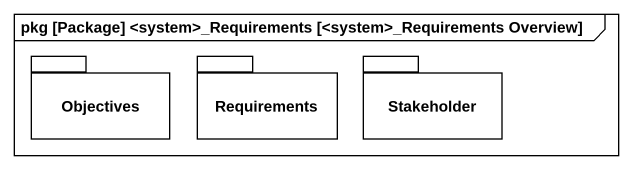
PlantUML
@startuml
mainframe pkg [Package] <system>_Requirements [<system>_Requirements Overview]
package Objectives {
}
package Requirements {
}
package Stakeholder {
}
@enduml
